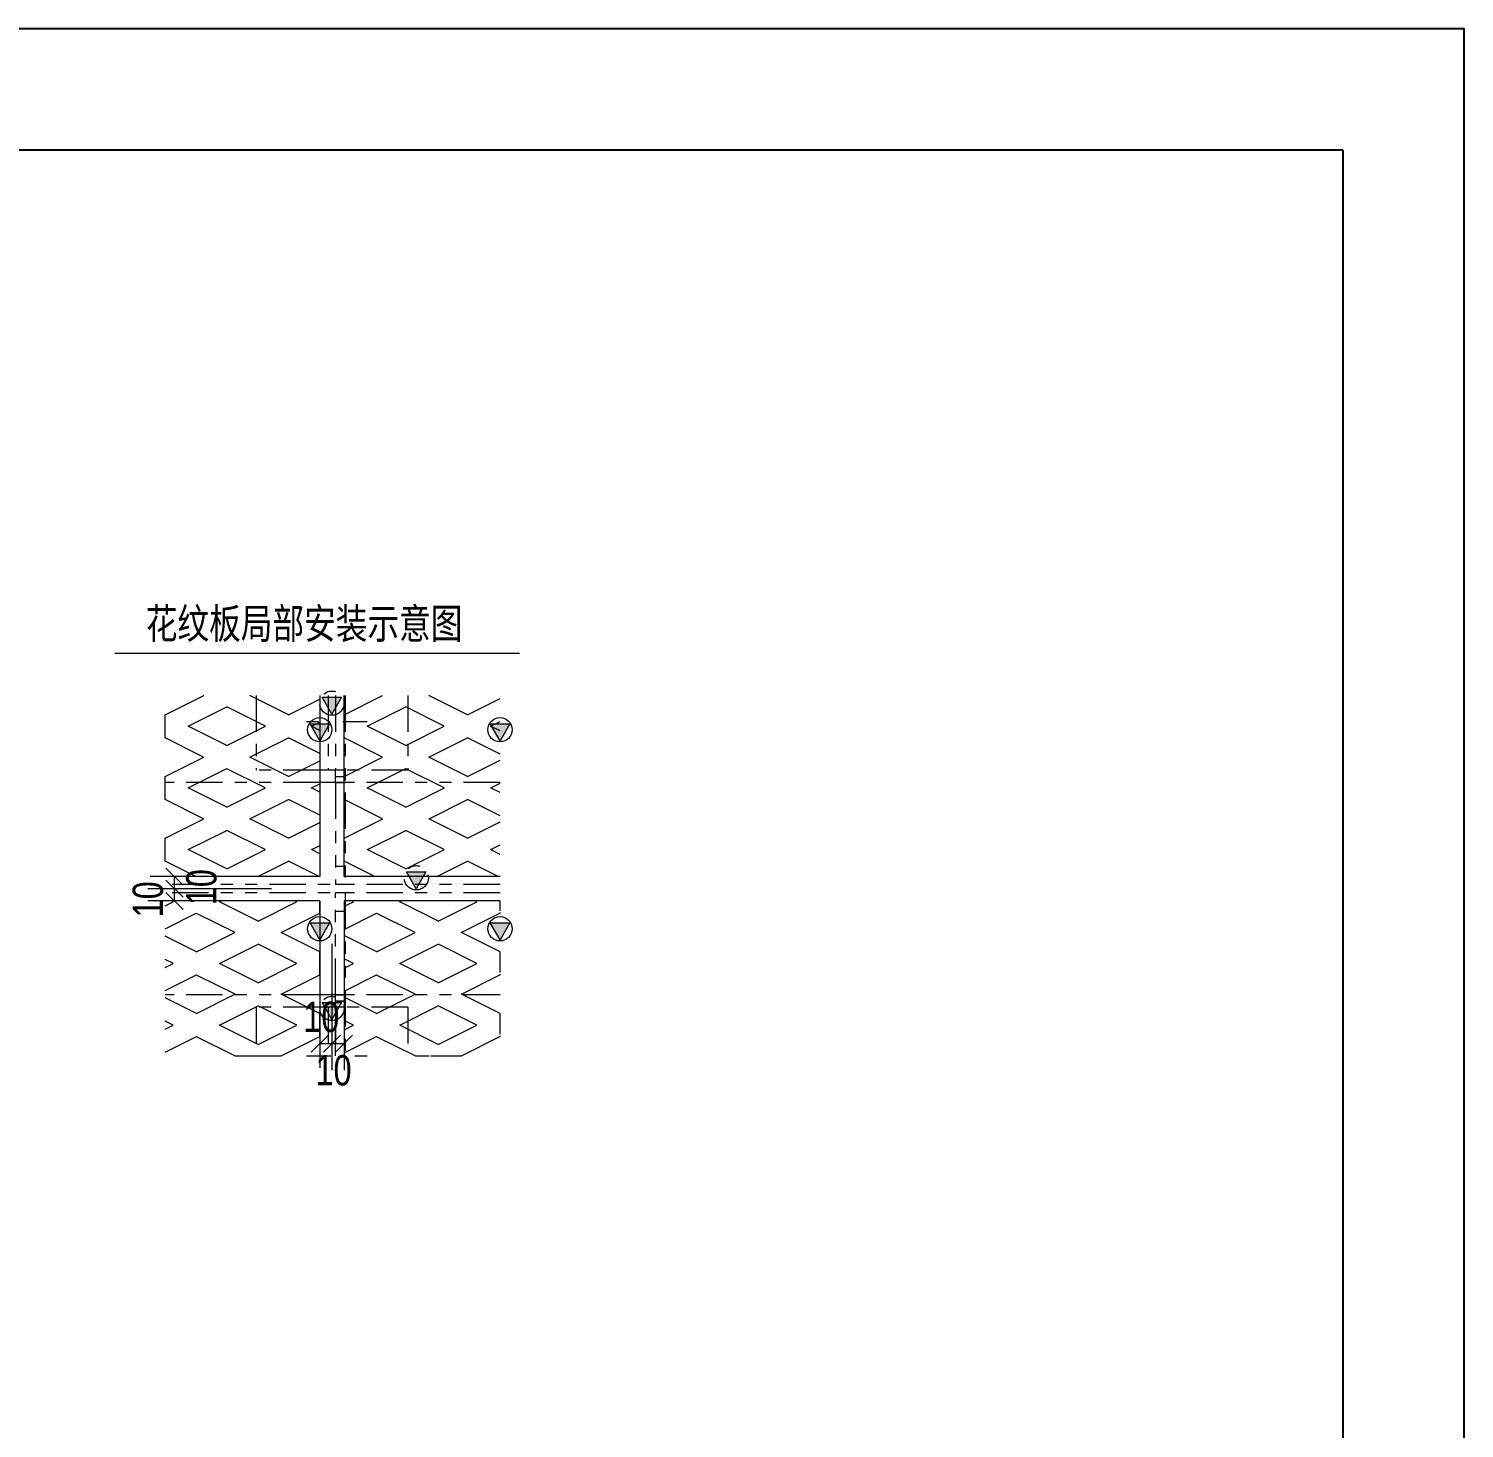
# Model space of a CAD drawing. Header units: millimetres. Extents: x 6786 to 7380, y -302 to 118.
# Drawn here: x 7261.6 to 7379.8, y 2.8 to 118 of the extents above; entities that cross this region are included whole.
import ezdxf

# ---------------------------------------------------------------- set-up
doc = ezdxf.new("R2010")
doc.units = ezdxf.units.MM
for name, pattern in [('XKITLINE00', [0]), ('XKITLINE02', [4, 2, -2]), ('XKITLINE05', [8, 3, -1, 1, -1, 1, -1])]:
    doc.linetypes.add(name, pattern=pattern)
for name, color, linetype, lineweight in [('Bolt', 7, 'Continuous', 0), ('OtherObjectType', 1, 'Continuous', 0), ('Part', 2, 'Continuous', 0), ('Z-DIMENSIONS', 1, 'Continuous', 0)]:
    doc.layers.add(name, color=color, linetype=linetype, lineweight=lineweight)
doc.styles.add('Arial', font='arial.ttf')
doc.styles.add('Arial Narrow', font='ARIALN.TTF')

msp = doc.modelspace()

# ---------------------------------------------------------------- hatches: boundary and pattern name
at = {"layer": 'Part'}
for color, points in [(6, [(7285.77, 62.97), (7287.37, 62.97), (7286.57, 61.57)]), (7, [(7284.77, 60.78), (7286.37, 60.78), (7285.57, 59.38)]), (7, [(7299.62, 60.78), (7301.22, 60.78), (7300.42, 59.38)]), (6, [(7292.72, 48.59), (7294.32, 48.59), (7293.52, 47.19)]), (7, [(7284.77, 44.39), (7286.37, 44.39), (7285.57, 42.99)]), (7, [(7299.62, 44.39), (7301.22, 44.39), (7300.42, 42.99)]), (6, [(7285.77, 37.83), (7287.37, 37.83), (7286.57, 36.43)])]:
    msp.add_hatch(color=color, dxfattribs=at).paths.add_polyline_path(points, flags=17)

# ---------------------------------------------------------------- linework, layer by layer
at = {"color": 1, "linetype": 'XKITLINE00'}
for p in [(6785.84, 118.02), (7379.84, -301.98)]:
    msp.add_line(p, (7379.84, 118.02), dxfattribs=at)
at = {"color": 0, "linetype": 'XKITLINE00'}
for q in [(6810.84, 108.02), (7369.84, -291.98)]:
    msp.add_line((7369.84, 108.02), q, dxfattribs=at)
at = {"layer": 'Bolt', "color": 6, "linetype": 'XKITLINE02', "lineweight": 0}
for p, q in [((7289.47, 60.94), (7284.47, 60.94)), ((7289.47, 60.94), (7284.47, 60.94)), ((7284.47, 33.44), (7289.47, 33.44)), ((7284.47, 33.44), (7289.47, 33.44))]:
    msp.add_line(p, q, dxfattribs=at)
at = {"layer": 'OtherObjectType', "color": 1, "linetype": 'XKITLINE00', "lineweight": 0}
msp.add_line((7268.69, 66.6), (7302.01, 66.6), dxfattribs=at)
at = {"layer": 'Part', "color": 6, "linetype": 'XKITLINE00', "lineweight": 0}
for p, q in [((7272.83, 61.52), (7276.01, 63.11)), ((7276.01, 63.11), (7276, 63.11)), ((7279.82, 63.11), (7279.82, 63.11)), ((7282.99, 61.52), (7279.82, 63.11)), ((7283, 61.52), (7285.57, 62.81)), ((7287.57, 61.52), (7290.75, 63.11)), ((7290.75, 63.11), (7290.74, 63.11)), ((7294.56, 63.11), (7294.56, 63.11)), ((7297.73, 61.52), (7294.56, 63.11)), ((7297.74, 61.52), (7300.42, 62.86)), ((7272.83, 59.62), (7272.83, 61.52)), ((7274.74, 60.57), (7277.91, 62.16)), ((7281.09, 60.57), (7277.91, 62.16)), ((7287.57, 59.62), (7287.57, 61.52)), ((7289.48, 60.57), (7292.65, 62.16)), ((7295.83, 60.57), (7292.65, 62.16)), ((7277.91, 58.98), (7274.74, 60.57)), ((7277.92, 58.98), (7281.09, 60.57)), ((7284.9, 60.57), (7285.57, 60.9)), ((7285.57, 60.23), (7284.9, 60.57)), ((7292.65, 58.98), (7289.48, 60.57)), ((7292.66, 58.98), (7295.83, 60.57)), ((7299.64, 60.57), (7300.42, 60.96)), ((7300.42, 60.18), (7299.64, 60.57)), ((7272.83, 59.62), (7272.83, 59.62)), ((7276, 58.03), (7272.83, 59.61)), ((7279.82, 58.03), (7283, 59.62)), ((7285.57, 58.32), (7282.99, 59.62)), ((7287.57, 59.62), (7287.57, 59.62)), ((7290.74, 58.03), (7287.57, 59.61)), ((7294.56, 58.03), (7297.74, 59.62)), ((7300.42, 58.27), (7297.73, 59.62)), ((7272.84, 56.44), (7276.01, 58.03)), ((7282.99, 56.44), (7279.82, 58.03)), ((7287.58, 56.44), (7290.75, 58.03)), ((7297.73, 56.44), (7294.56, 58.03)), ((7274.74, 55.49), (7277.92, 57.08)), ((7281.08, 55.49), (7277.91, 57.07)), ((7283, 56.44), (7285.57, 57.73)), ((7289.48, 55.49), (7292.66, 57.08)), ((7295.82, 55.49), (7292.65, 57.07)), ((7297.74, 56.44), (7300.42, 57.78)), ((7272.83, 54.54), (7272.83, 56.44)), ((7284.9, 55.49), (7285.57, 55.82)), ((7287.57, 54.54), (7287.57, 56.44)), ((7299.65, 55.49), (7300.42, 55.87)), ((7272.83, 54.53), (7272.84, 54.54)), ((7276, 52.95), (7272.83, 54.53)), ((7277.91, 53.9), (7274.73, 55.49)), ((7277.92, 53.9), (7281.09, 55.49)), ((7279.82, 52.95), (7283, 54.53)), ((7285.57, 53.24), (7282.99, 54.53)), ((7285.57, 55.15), (7284.9, 55.49)), ((7287.57, 54.53), (7287.58, 54.54)), ((7290.74, 52.95), (7287.57, 54.53)), ((7292.65, 53.9), (7289.47, 55.49)), ((7292.66, 53.9), (7295.84, 55.49)), ((7294.57, 52.95), (7297.74, 54.53)), ((7300.42, 53.19), (7297.73, 54.53)), ((7300.42, 55.1), (7299.64, 55.49)), ((7272.84, 51.36), (7276.01, 52.95)), ((7282.99, 51.36), (7279.81, 52.95)), ((7283, 51.36), (7285.57, 52.64)), ((7287.58, 51.36), (7290.76, 52.95)), ((7297.73, 51.36), (7294.55, 52.95)), ((7297.74, 51.36), (7300.42, 52.7)), ((7272.83, 49.46), (7272.83, 51.36)), ((7274.74, 50.41), (7277.92, 51.99)), ((7281.08, 50.41), (7277.91, 51.99)), ((7287.57, 49.46), (7287.57, 51.36)), ((7289.49, 50.41), (7292.66, 51.99)), ((7295.82, 50.41), (7292.65, 51.99)), ((7277.91, 48.82), (7274.73, 50.41)), ((7277.92, 48.82), (7281.1, 50.41)), ((7285.57, 50.07), (7284.89, 50.41)), ((7284.91, 50.41), (7285.57, 50.74)), ((7292.65, 48.82), (7289.47, 50.41)), ((7292.66, 48.82), (7295.84, 50.41)), ((7300.42, 50.02), (7299.63, 50.41)), ((7299.65, 50.41), (7300.42, 50.79)), ((7272.83, 49.45), (7272.84, 49.45)), ((7275.35, 48.19), (7272.83, 49.45)), ((7280.47, 48.19), (7283, 49.45)), ((7285.52, 48.19), (7282.99, 49.45)), ((7287.57, 49.45), (7287.58, 49.45)), ((7290.1, 48.19), (7287.57, 49.45)), ((7295.21, 48.19), (7297.74, 49.45)), ((7300.26, 48.19), (7297.73, 49.45)), ((7272.83, 45.79), (7273.5, 46.12)), ((7273.51, 46.12), (7273.37, 46.19)), ((7277.31, 46.12), (7277.43, 46.19)), ((7280.5, 44.53), (7277.32, 46.12)), ((7280.49, 44.53), (7283.66, 46.12)), ((7283.67, 46.12), (7283.54, 46.19)), ((7285.57, 45.16), (7285.57, 46.12)), ((7287.57, 45.74), (7288.34, 46.12)), ((7288.35, 46.12), (7288.22, 46.19)), ((7292.15, 46.12), (7292.28, 46.19)), ((7295.34, 44.53), (7292.17, 46.12)), ((7295.33, 44.53), (7298.5, 46.12)), ((7298.52, 46.12), (7298.38, 46.19)), ((7300.42, 45.36), (7300.42, 46.13)), ((7272.83, 43.89), (7275.4, 45.17)), ((7278.59, 43.58), (7275.41, 45.16)), ((7282.39, 43.58), (7285.57, 45.17)), ((7287.57, 43.83), (7290.25, 45.17)), ((7293.43, 43.58), (7290.26, 45.16)), ((7297.23, 43.58), (7300.41, 45.17)), ((7300.42, 45.16), (7300.42, 45.23)), ((7275.41, 41.99), (7272.83, 43.28)), ((7275.41, 41.99), (7278.58, 43.58)), ((7277.31, 41.04), (7280.49, 42.63)), ((7283.67, 41.04), (7280.49, 42.62)), ((7285.57, 41.99), (7282.4, 43.58)), ((7290.26, 41.99), (7287.57, 43.33)), ((7290.25, 41.99), (7293.42, 43.58)), ((7292.15, 41.04), (7295.33, 42.63)), ((7298.51, 41.04), (7295.34, 42.62)), ((7300.42, 41.99), (7297.25, 43.58)), ((7285.57, 41.99), (7285.57, 42)), ((7285.57, 40.08), (7285.57, 41.99)), ((7288.35, 41.04), (7287.57, 41.42)), ((7300.41, 41.99), (7300.42, 42)), ((7300.42, 40.28), (7300.42, 41.99)), ((7273.51, 41.04), (7272.83, 41.37)), ((7272.83, 40.71), (7273.5, 41.04)), ((7280.49, 39.45), (7277.32, 41.04)), ((7280.49, 39.45), (7283.66, 41.04)), ((7287.57, 40.66), (7288.34, 41.04)), ((7295.34, 39.45), (7292.16, 41.04)), ((7295.33, 39.45), (7298.51, 41.04)), ((7272.83, 38.8), (7275.41, 40.09)), ((7278.59, 38.5), (7275.41, 40.08)), ((7282.39, 38.5), (7285.57, 40.09)), ((7287.57, 38.75), (7290.25, 40.09)), ((7293.43, 38.5), (7290.25, 40.08)), ((7297.24, 38.5), (7300.41, 40.09)), ((7300.42, 40.08), (7300.42, 40.15)), ((7275.41, 36.91), (7272.83, 38.2)), ((7275.41, 36.91), (7278.58, 38.5)), ((7285.57, 36.91), (7282.4, 38.5)), ((7290.25, 36.91), (7287.57, 38.25)), ((7290.25, 36.91), (7293.43, 38.5)), ((7300.42, 36.91), (7297.24, 38.5)), ((7277.31, 35.96), (7280.49, 37.55)), ((7283.67, 35.96), (7280.49, 37.54)), ((7285.57, 35), (7285.57, 36.91)), ((7285.57, 36.91), (7285.57, 36.91)), ((7292.16, 35.96), (7295.33, 37.55)), ((7298.51, 35.96), (7295.33, 37.54)), ((7300.41, 36.91), (7300.42, 36.91)), ((7300.42, 35.2), (7300.42, 36.91)), ((7273.5, 35.95), (7272.83, 36.29)), ((7272.83, 35.62), (7273.5, 35.96)), ((7280.49, 34.37), (7277.32, 35.96)), ((7280.49, 34.37), (7283.67, 35.96)), ((7288.35, 35.95), (7287.57, 36.34)), ((7287.57, 35.57), (7288.35, 35.96)), ((7295.33, 34.37), (7292.16, 35.96)), ((7295.33, 34.37), (7298.51, 35.96)), ((7272.83, 33.72), (7275.41, 35.01)), ((7278.58, 33.42), (7275.41, 35)), ((7282.4, 33.42), (7285.57, 35.01)), ((7285.57, 35), (7285.57, 35)), ((7287.57, 33.67), (7290.25, 35.01)), ((7293.42, 33.42), (7290.25, 35)), ((7297.24, 33.42), (7300.41, 35.01)), ((7300.42, 35), (7300.41, 35)), ((7300.42, 35), (7300.42, 35.07)), ((7278.58, 33.42), (7278.59, 33.42)), ((7278.59, 33.42), (7282.4, 33.42)), ((7293.43, 33.42), (7294.59, 33.42)), ((7293.43, 33.42), (7293.43, 33.42)), ((7294.72, 33.42), (7297.24, 33.42))]:
    msp.add_line(p, q, dxfattribs=at)
at = {"layer": 'Part', "color": 6, "linetype": 'XKITLINE05', "lineweight": 0}
for p, q in [((7280.32, 63.11), (7280.32, 56.94)), ((7286.57, 61.57), (7285.77, 62.97)), ((7285.77, 62.97), (7287.37, 62.97)), ((7286.27, 63.11), (7286.27, 56.94)), ((7287.37, 62.97), (7286.57, 61.57)), ((7286.87, 63.11), (7286.87, 56.94)), ((7286.87, 63.11), (7286.87, 56.94)), ((7287.67, 63.11), (7287.67, 47.54)), ((7292.82, 63.11), (7292.82, 56.94)), ((7285.57, 56.94), (7280.32, 56.94)), ((7287.57, 56.94), (7285.57, 56.94)), ((7292.82, 56.94), (7286.87, 56.94)), ((7286.87, 55.96), (7286.87, 56.94)), ((7285.57, 55.94), (7272.83, 55.94)), ((7287.57, 55.94), (7285.57, 55.94)), ((7286.87, 56.44), (7287.57, 56.44)), ((7286.87, 55.94), (7286.87, 55.96)), ((7287.67, 55.94), (7286.87, 55.94)), ((7287.67, 55.94), (7286.87, 55.94)), ((7286.87, 55.94), (7287.67, 55.94)), ((7286.87, 55.94), (7286.87, 47.54)), ((7287.67, 56.44), (7287.57, 56.44)), ((7300.42, 55.94), (7287.57, 55.94)), ((7286.87, 49.04), (7287.67, 49.04)), ((7286.87, 49.04), (7287.67, 49.04)), ((7293.52, 47.19), (7292.72, 48.59)), ((7292.72, 48.59), (7294.32, 48.59)), ((7294.32, 48.59), (7293.52, 47.19)), ((7300.42, 47.54), (7272.83, 47.54)), ((7287.67, 47.54), (7286.87, 47.54)), ((7300.42, 46.84), (7272.83, 46.84)), ((7286.87, 38.44), (7286.87, 46.84)), ((7287.67, 46.84), (7286.87, 46.84)), ((7287.67, 46.84), (7287.67, 33.42)), ((7286.87, 45.34), (7287.67, 45.34)), ((7286.87, 45.34), (7287.67, 45.34)), ((7285.57, 38.44), (7272.83, 38.44)), ((7287.57, 38.44), (7285.57, 38.44)), ((7286.87, 37.44), (7286.87, 38.44)), ((7287.67, 38.44), (7286.87, 38.44)), ((7286.87, 38.44), (7287.67, 38.44)), ((7287.67, 38.44), (7286.87, 38.44)), ((7286.87, 37.94), (7287.57, 37.94)), ((7287.67, 37.94), (7286.87, 37.94)), ((7300.42, 38.44), (7287.57, 38.44)), ((7280.32, 37.44), (7280.32, 33.42)), ((7285.57, 37.44), (7280.32, 37.44)), ((7287.57, 37.44), (7285.57, 37.44)), ((7286.57, 36.43), (7285.77, 37.83)), ((7285.77, 37.83), (7287.37, 37.83)), ((7286.27, 37.44), (7286.27, 33.42)), ((7287.37, 37.83), (7286.57, 36.43)), ((7286.87, 37.44), (7286.87, 33.42)), ((7286.87, 33.42), (7286.87, 37.44)), ((7292.82, 37.44), (7287.57, 37.44)), ((7292.82, 37.44), (7292.82, 33.42))]:
    msp.add_line(p, q, dxfattribs=at)
at = {"layer": 'Part', "color": 7, "linetype": 'XKITLINE00', "lineweight": 0}
for p, q in [((7285.57, 63.11), (7285.57, 48.19)), ((7287.57, 48.19), (7287.57, 63.11)), ((7285.57, 59.38), (7284.77, 60.78)), ((7284.77, 60.78), (7286.37, 60.78)), ((7286.37, 60.78), (7285.57, 59.38)), ((7300.42, 59.38), (7299.62, 60.78)), ((7299.62, 60.78), (7301.22, 60.78)), ((7301.22, 60.78), (7300.42, 59.38)), ((7285.57, 48.19), (7272.83, 48.19)), ((7300.42, 48.19), (7287.57, 48.19)), ((7285.57, 46.19), (7272.83, 46.19)), ((7285.57, 46.19), (7285.57, 33.42)), ((7300.42, 46.19), (7287.57, 46.19)), ((7287.57, 46.19), (7287.57, 33.42)), ((7285.57, 42.99), (7284.77, 44.39)), ((7284.77, 44.39), (7286.37, 44.39)), ((7286.37, 44.39), (7285.57, 42.99)), ((7300.42, 42.99), (7299.62, 44.39)), ((7299.62, 44.39), (7301.22, 44.39)), ((7301.22, 44.39), (7300.42, 42.99))]:
    msp.add_line(p, q, dxfattribs=at)
at = {"layer": 'Part', "color": 6, "linetype": 'XKITLINE05', "lineweight": 0}
for centre in [(7286.57, 62.47), (7293.52, 48.09), (7286.57, 37.33)]:
    msp.add_circle(centre, 1, dxfattribs=at)
at = {"layer": 'Part', "color": 7, "linetype": 'XKITLINE00', "lineweight": 0}
for centre in [(7285.57, 60.28), (7300.42, 60.28), (7285.57, 43.89), (7300.42, 43.89)]:
    msp.add_circle(centre, 1, dxfattribs=at)
at = {"layer": 'Z-DIMENSIONS', "color": 1, "linetype": 'XKITLINE00', "lineweight": 0}
for p, q in [((7272.9, 48.89), (7274.32, 47.48)), ((7281.6, 48.19), (7271.61, 48.19)), ((7272.9, 47.89), (7274.32, 46.48)), ((7272.9, 47.89), (7274.32, 46.48)), ((7273.61, 47.19), (7273.61, 48.19)), ((7281.6, 47.19), (7271.41, 47.19)), ((7281.6, 46.19), (7271.41, 46.19)), ((7281.6, 47.19), (7271.61, 47.19)), ((7272.9, 46.89), (7274.32, 45.48)), ((7273.61, 46.19), (7273.61, 47.19)), ((7285.57, 42.64), (7285.57, 32.44)), ((7286.57, 42.64), (7286.57, 32.44)), ((7286.57, 42.64), (7286.57, 32.24)), ((7287.57, 42.64), (7287.57, 32.24)), ((7286.28, 35.14), (7284.87, 33.73)), ((7285.57, 34.44), (7286.57, 34.44)), ((7287.28, 35.14), (7285.87, 33.73)), ((7287.28, 35.14), (7285.87, 33.73)), ((7286.57, 34.44), (7287.57, 34.44)), ((7288.28, 35.14), (7286.87, 33.73))]:
    msp.add_line(p, q, dxfattribs=at)
at = {"layer": 'Z-DIMENSIONS', "color": 3}
for p in [(7273.61, 48.19), (7273.61, 47.19), (7273.61, 47.19), (7273.61, 46.19), (7285.57, 34.44), (7286.57, 34.44), (7286.57, 34.44), (7287.57, 34.44)]:
    msp.add_point(p, dxfattribs=at)

# ---------------------------------------------------------------- texts
at = {"layer": 'OtherObjectType', "color": 3, "style": 'Arial Narrow', "width": 0.765}
msp.add_text('花纹板局部安装示意图', height=2.5, dxfattribs=at).set_placement((7271.24, 67.78))
at = {"layer": 'Z-DIMENSIONS', "color": 3, "style": 'Arial', "width": 0.765}
for p in [(7277.06, 45.83), (7272.66, 44.83)]:
    msp.add_text('10', height=2.5, rotation=90.0002, dxfattribs=at).set_placement(p)
for p in [(7284.22, 35.39), (7285.22, 30.99)]:
    msp.add_text('10', height=2.5, dxfattribs=at).set_placement(p)

doc.saveas('drawing.dxf')
